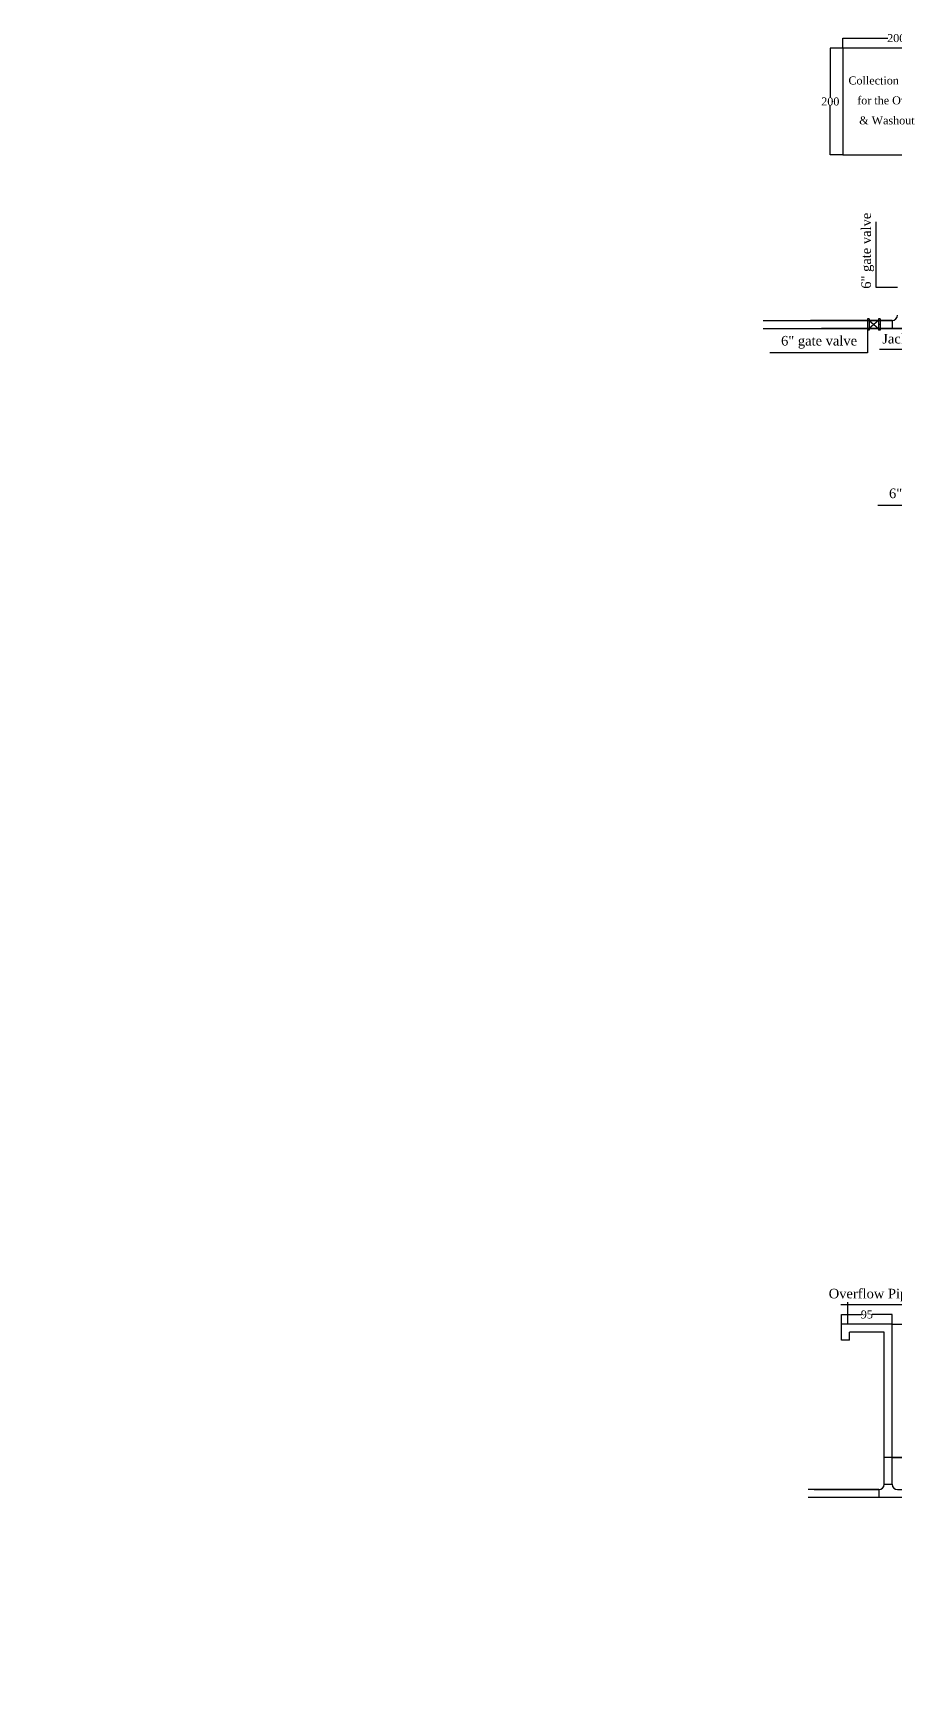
# Model space of a CAD drawing. Header units: centimetres. Extents: x 19229 to 24071, y 10219 to 13664.
# Drawn here: x 19229 to 20845, y 10219 to 13303 of the extents above; entities that cross this region are included whole.
import ezdxf

# ---------------------------------------------------------------- set-up
doc = ezdxf.new("R2010")
doc.units = ezdxf.units.CM
doc.layers.get('0').update_dxf_attribs({"linetype": 'CONTINUOUS'})
doc.layers.get('DEFPOINTS').update_dxf_attribs({"linetype": 'CONTINUOUS'})
doc.layers.add('DIM6', color=180, linetype='CONTINUOUS')
doc.styles.get("Standard").update_dxf_attribs({"font": 'times.ttf', "height": 20})
doc.styles.add('style2', font='times.ttf', dxfattribs={"height": 15})
doc.styles.add('style3', font='times.ttf', dxfattribs={"height": 25})
doc.dimstyles.get("Standard").update_dxf_attribs({"dimtxt": 15, "dimasz": 0.18, "dimexe": 0.18, "dimexo": 0.0625, "dimgap": 0.09, "dimtad": 0, "dimtih": 1, "dimtoh": 1, "dimdec": 0, "dimzin": 0, "dimdsep": 46, "dimtxsty": 'style2', "dimcen": 0.09, "dimadec": 0, "dimazin": 0, "dimtfac": 1, "dimtdec": 0, "dimtofl": 0, "dimtmove": 0, "dimatfit": 3, "dimfxl": 1, "dimtolj": 1, "dimtzin": 0, "dimarcsym": 0})

# ---------------------------------------------------------------- blocks, each defined once
blk = doc.blocks.new('*D35')
at = {"color": 0, "lineweight": -2, "transparency": 16777216}
for p, q in [((20744.1, 10882.7), (20744.1, 10901)), ((20744.3, 10900.8), (20781.6, 10900.8)), ((20838.9, 10900.8), (20801.6, 10900.8)), ((20839.1, 10882.7), (20839.1, 10901))]:
    blk.add_line(p, q, dxfattribs=at)
at = {"color": 0, "transparency": 16777216}
for points in [[(20744.3, 10900.8), (20744.3, 10900.8), (20744.1, 10900.8)], [(20838.9, 10900.8), (20838.9, 10900.8), (20839.1, 10900.8)]]:
    blk.add_solid(points, dxfattribs=at)
at = {"layer": 'DEFPOINTS', "color": 0, "transparency": 16777216}
for p in [(20839.1, 10900.8), (20744.1, 10882.6), (20839.1, 10882.6)]:
    blk.add_point(p, dxfattribs=at)
at = {"color": 0, "transparency": 16777216, "insert": (20791.6, 10900.8), "char_height": 15, "attachment_point": 5, "style": 'style2'}
blk.add_mtext('\\A1;95', dxfattribs=at)
blk = doc.blocks.new('*D37')
at = {"color": 0, "lineweight": -2, "transparency": 16777216}
for p, q in [((20839.1, 10882.6), (20874.3, 10882.6)), ((20874.2, 10882.4), (20874.2, 10765.3)), ((20874.2, 10632.8), (20874.2, 10749.9)), ((20839.1, 10632.6), (20874.3, 10632.6))]:
    blk.add_line(p, q, dxfattribs=at)
at = {"color": 0, "transparency": 16777216}
for points in [[(20874.1, 10882.4), (20874.2, 10882.4), (20874.2, 10882.6)], [(20874.1, 10632.8), (20874.2, 10632.8), (20874.2, 10632.6)]]:
    blk.add_solid(points, dxfattribs=at)
at = {"layer": 'DEFPOINTS', "color": 0, "transparency": 16777216}
for p in [(20839.1, 10882.6), (20839.1, 10632.6), (20874.2, 10632.6)]:
    blk.add_point(p, dxfattribs=at)
at = {"color": 0, "transparency": 16777216, "insert": (20874.2, 10757.6), "char_height": 15, "attachment_point": 5, "style": 'style2'}
blk.add_mtext('\\A1;250', dxfattribs=at)
blk = doc.blocks.new('*D40')
at = {"color": 0, "lineweight": -2, "transparency": 16777216}
for p, q in [((20746.7, 13274.1), (20746.7, 13292.9)), ((20746.9, 13292.7), (20830.7, 13292.7)), ((20946.6, 13292.7), (20862.8, 13292.7)), ((20946.7, 13274.1), (20946.7, 13292.9))]:
    blk.add_line(p, q, dxfattribs=at)
at = {"color": 0, "transparency": 16777216}
for points in [[(20746.9, 13292.7), (20746.9, 13292.7), (20746.7, 13292.7)], [(20946.6, 13292.7), (20946.6, 13292.7), (20946.7, 13292.7)]]:
    blk.add_solid(points, dxfattribs=at)
at = {"layer": 'DEFPOINTS', "color": 0, "transparency": 16777216}
for p in [(20946.7, 13292.7), (20746.7, 13274), (20946.7, 13274)]:
    blk.add_point(p, dxfattribs=at)
at = {"color": 0, "transparency": 16777216, "insert": (20846.7, 13292.7), "char_height": 15, "attachment_point": 5, "style": 'style2'}
blk.add_mtext('\\A1;200', dxfattribs=at)
blk = doc.blocks.new('*D41')
at = {"color": 0, "lineweight": -2, "transparency": 16777216}
for p, q in [((20746.7, 13274), (20723, 13274)), ((20723.2, 13273.9), (20723.2, 13181.8)), ((20723.2, 13074.2), (20723.2, 13166.3)), ((20746.7, 13074), (20723, 13074))]:
    blk.add_line(p, q, dxfattribs=at)
at = {"color": 0, "transparency": 16777216}
for points in [[(20723.2, 13273.9), (20723.2, 13273.9), (20723.2, 13274)], [(20723.2, 13074.2), (20723.2, 13074.2), (20723.2, 13074)]]:
    blk.add_solid(points, dxfattribs=at)
at = {"layer": 'DEFPOINTS', "color": 0, "transparency": 16777216}
for p in [(20723.2, 13274), (20746.7, 13274), (20746.7, 13074)]:
    blk.add_point(p, dxfattribs=at)
at = {"color": 0, "transparency": 16777216, "insert": (20723.2, 13174), "char_height": 15, "attachment_point": 5, "style": 'style2'}
blk.add_mtext('\\A1;200', dxfattribs=at)

msp = doc.modelspace()

# ---------------------------------------------------------------- linework, layer by layer
at = {"color": 7}
for p, q in [((20809.3, 12825.2), (20809.3, 12948.3)), ((20849.2, 12825.2), (20809.3, 12825.2)), ((20597.5, 12763.7), (20839.2, 12763.7)), ((20597.5, 12748.7), (21118.3, 12748.7)), ((20839.2, 12763.7), (20706.7, 12763.7)), ((20839.2, 12763.7), (20706.7, 12763.7)), ((21454.2, 12748.7), (20706.7, 12748.7)), ((20792.8, 12745.7), (20792.8, 12703.1)), ((20839.2, 12763.7), (20814.2, 12763.7)), ((20839.2, 12763.7), (20839.2, 12748.7)), ((20792.8, 12703.1), (20609.6, 12703.1)), ((20875.9, 12709.1), (20815.2, 12709.1)), ((20995.2, 12417.1), (20812, 12417.1)), ((20995.2, 12417.1), (20812, 12417.1)), ((20742.8, 10919.3), (20894, 10919.3)), ((20755.6, 10923.6), (20755.6, 10883.4)), ((20744.1, 10852.6), (20744.1, 10882.6)), ((20839.1, 10882.6), (20744.1, 10882.6)), ((20759.1, 10852.6), (20759.1, 10867.6)), ((20824.1, 10867.6), (20759.1, 10867.6)), ((20824.1, 10582.6), (20824.1, 10867.6)), ((20839.1, 10582.6), (20839.1, 10882.6)), ((20759.1, 10852.6), (20744.1, 10852.6)), ((20824.1, 10582.6), (20839.1, 10582.6)), ((20814.1, 10572.6), (20681.6, 10572.6)), ((20789.1, 10557.6), (20681.6, 10557.6)), ((21189.1, 10557.6), (20789.1, 10557.6)), ((20814.1, 10572.6), (20814.1, 10557.6))]:
    msp.add_line(p, q, dxfattribs=at)
msp.add_lwpolyline([(20746.7, 13074), (20946.7, 13074), (20946.7, 13274), (20746.7, 13274)], close=True, dxfattribs=at)
for points in [[(20849.1, 10572.6), (21089.1, 10572.6), (21089.1, 10632.6), (20824.1, 10632.6)], [(20693.1, 10572.6), (20814.1, 10572.6)]]:
    msp.add_lwpolyline(points, dxfattribs=at)
for centre, start, end in [((20839.2, 12773.7), 270, 0), ((20814.1, 10582.6), 270, 0), ((20849.1, 10582.6), 180, 270)]:
    msp.add_arc(centre, 10, start, end, dxfattribs=at)
at = {"layer": 'DIM6', "color": 7, "linetype": 'Continuous'}
for p, q in [((20795.8, 12766.7), (20792.8, 12766.7)), ((20792.8, 12766.7), (20792.8, 12745.7)), ((20795.8, 12766.7), (20795.8, 12745.7)), ((20816.7, 12766.7), (20813.7, 12766.7)), ((20813.7, 12766.7), (20813.7, 12745.7)), ((20816.7, 12766.7), (20816.7, 12745.7)), ((20795.8, 12763.7), (20686.3, 12763.7)), ((20795.8, 12748.7), (20773, 12748.7)), ((20795.8, 12745.7), (20792.8, 12745.7)), ((20795.8, 12763.7), (20813.7, 12748.7)), ((20813.7, 12763.7), (20795.8, 12748.7)), ((20839.2, 12763.7), (20813.7, 12763.7)), ((20816.7, 12756.2), (20813.7, 12756.2)), ((20958.2, 12748.7), (20813.7, 12748.7)), ((20816.7, 12745.7), (20813.7, 12745.7))]:
    msp.add_line(p, q, dxfattribs=at)

# ---------------------------------------------------------------- texts
at = {"color": 7, "style": 'style3'}
for s, height, p in [('Collection Chamber', 15, (20757.2, 13205.9)), ('for the Overflow', 15, (20773.6, 13168.6)), (' & Washout', 15, (20771.7, 13131.1)), ('6" gate valve', 18, (20630.9, 12716.7)), ('Jack', 18, (20820.5, 12720.5)), ('6" gate valve', 18, (20833.2, 12430.7)), ('6" gate valve', 18, (20833.2, 12430.7)), ('Overflow Pipe 6"', 18, (20720.2, 10931))]:
    msp.add_text(s, height=height, dxfattribs=at).set_placement(p)
msp.add_text('6" gate valve', height=18, rotation=90, dxfattribs=at).set_placement((20799.3, 12823.1))
at = {"color": 7, "insert": (19228.8, 10219.4), "char_height": 7, "attachment_point": 1}
msp.add_mtext('\\A1;', dxfattribs=at)

# ---------------------------------------------------------------- dimensions: what is measured, and where the dimension line sits
at = {"color": 7}
for p1, p2, distance, picture, middle in [((20746.7, 13274), (20946.7, 13274), 18.7, '*D40', (20846.7, 13292.7)), ((20746.7, 13074), (20746.7, 13274), 23.5, '*D41', (20723.2, 13174))]:
    dim = msp.add_aligned_dim(p1=p1, p2=p2, distance=distance, dimstyle='Standard', dxfattribs=at)
    dim.commit()
    dim.dimension.update_dxf_attribs({"geometry": picture, "text_midpoint": middle})
dim = msp.add_linear_dim(base=(20839.1, 10900.8), p1=(20744.1, 10882.6), p2=(20839.1, 10882.6), dimstyle='Standard', dxfattribs=at)
dim.commit()
dim.dimension.update_dxf_attribs({"geometry": '*D35', "text_midpoint": (20791.6, 10900.8)})
dim = msp.add_linear_dim(base=(20874.2, 10632.6), p1=(20839.1, 10882.6), p2=(20839.1, 10632.6), angle=90, dimstyle='Standard', dxfattribs=at)
dim.commit()
dim.dimension.update_dxf_attribs({"geometry": '*D37', "text_midpoint": (20874.2, 10757.6)})

doc.saveas('drawing.dxf')
